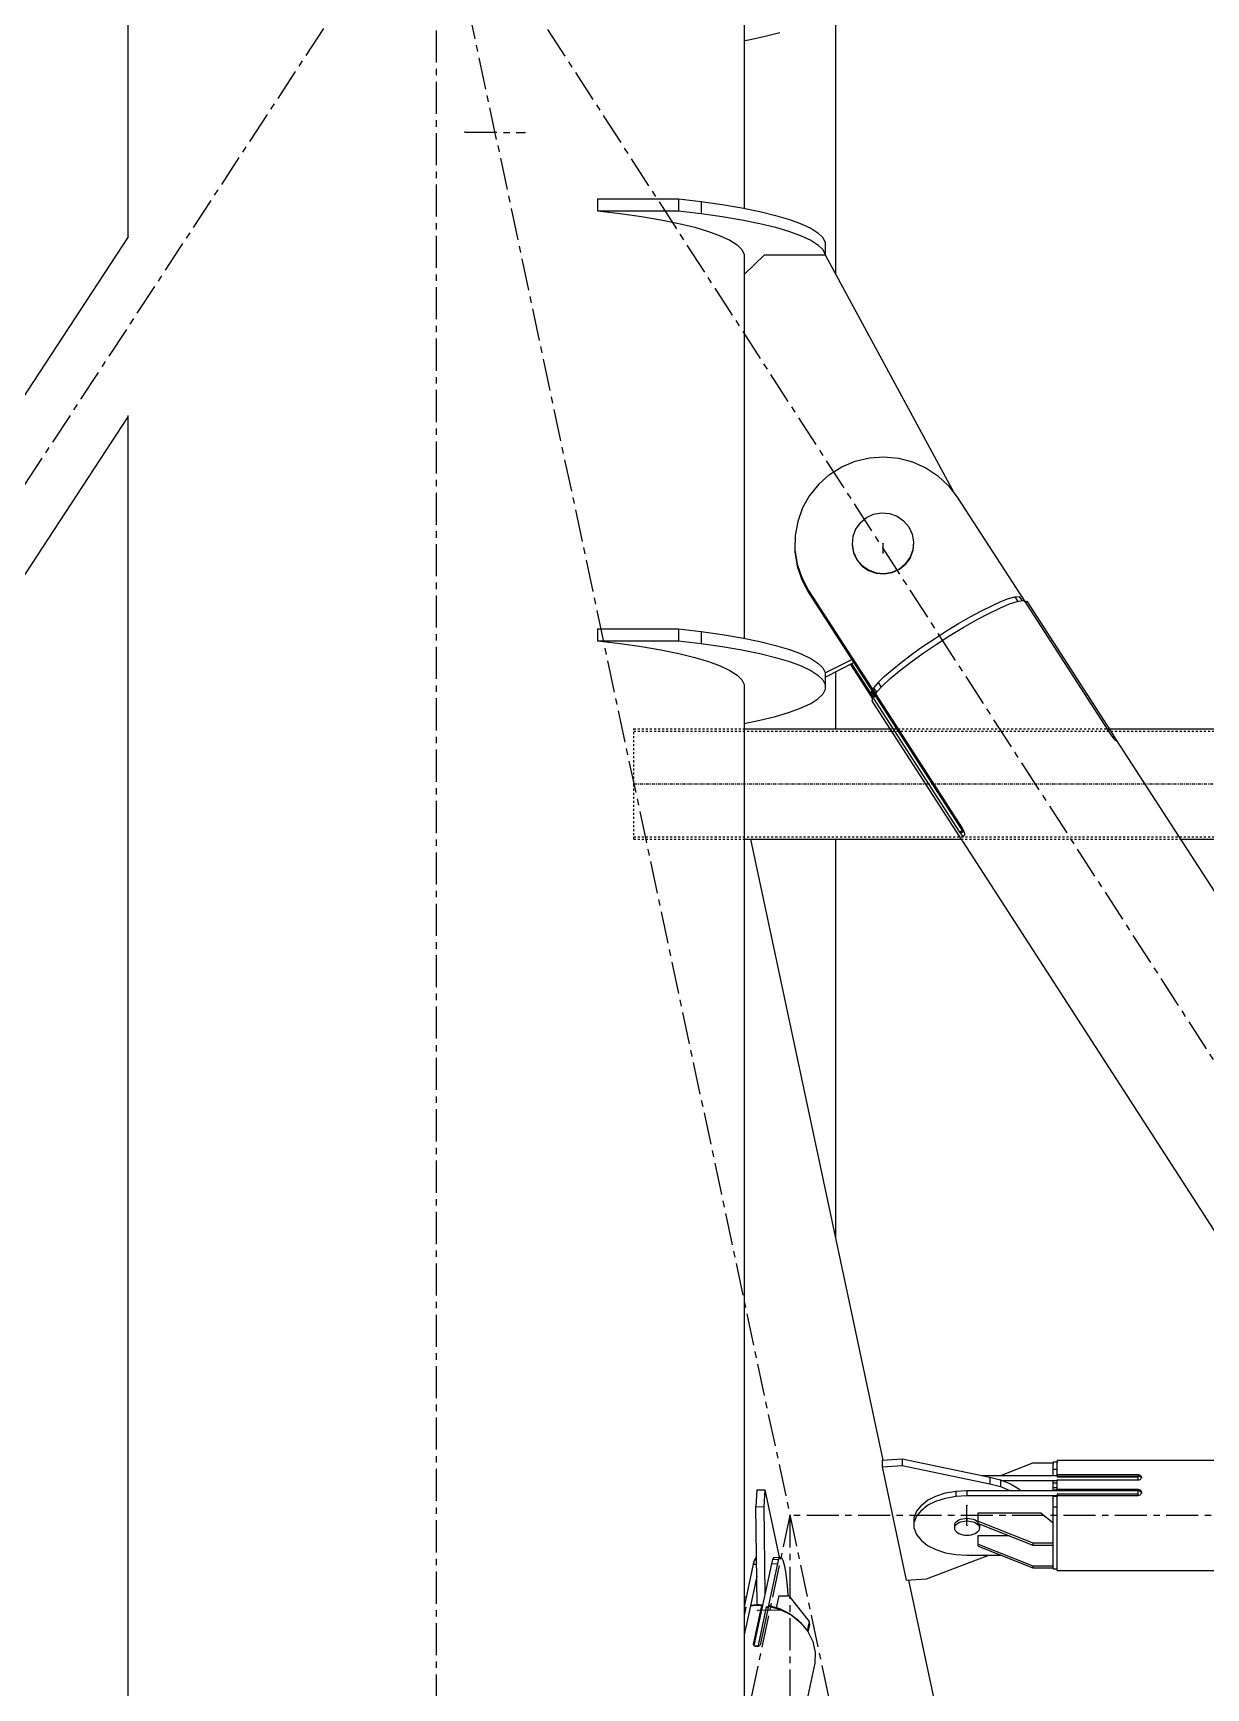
# Model space of a CAD drawing. Header units: millimetres. Extents: x 5143 to 30813, y 232 to 21408.
# Drawn here: x 22800.4 to 23090.4, y 16927.6 to 17336.7 of the extents above; entities that cross this region are included whole.
import ezdxf

# ---------------------------------------------------------------- set-up
doc = ezdxf.new("R2010")
doc.units = ezdxf.units.MM
doc.header["$LTSCALE"] = 0.25
for name, pattern in [('CENTER', [50.8, 31.75, -6.35, 6.35, -6.35]), ('XKITLINE00', [0]), ('XKITLINE02', [4, 2, -2]), ('XKITLINE03', [6, 3, -1, 1, -1])]:
    doc.linetypes.add(name, pattern=pattern)

msp = doc.modelspace()

# ---------------------------------------------------------------- linework, layer by layer
at = {"color": 8, "linetype": 'CENTER'}
for p, q in [((22900, 17654.86), (22900, 16010.75)), ((22900, 17380.27), (21825, 15740.28)), ((22900, 17380.27), (23075, 16560.27)), ((22900, 17380.27), (23430, 16560.27)), ((22907.12, 17312.23), (22921.95, 17312.1)), ((23010.5, 17210.45), (23010.5, 17208.17)), ((23031.3, 16967.8), (23031.3, 16972.75)), ((22987.5, 16970.27), (22900, 16560.27)), ((22987.5, 16970.27), (22987.5, 16150.27)), ((23342.5, 16970.27), (22987.5, 16970.27)), ((22985.46, 16946.86), (22979.51, 16946.73))]:
    msp.add_line(p, q, dxfattribs=at)
at = {"color": 8, "linetype": 'XKITLINE00'}
for p, q in [((22823.8, 17378), (22823.8, 17286.25)), ((22976.2, 17344.48), (22976.2, 17293.37)), ((22998.8, 17346.29), (22998.8, 17277.1)), ((22981.4, 17335.91), (22985.01, 17336.85)), ((22976.2, 17334.81), (22977.34, 17335.02)), ((22977.34, 17335.02), (22981.4, 17335.91)), ((22939.95, 17295.73), (22939.95, 17292.78)), ((22939.95, 17295.73), (22959.95, 17295.73)), ((22959.95, 17295.73), (22959.95, 17292.78)), ((22959.95, 17295.73), (22965.55, 17295.07)), ((22939.95, 17292.78), (22945.55, 17292.11)), ((22939.95, 17292.78), (22959.95, 17292.78)), ((22945.55, 17292.11), (22950.79, 17291.36)), ((22950.79, 17291.36), (22955.63, 17290.53)), ((22959.95, 17292.78), (22965.55, 17292.11)), ((22965.55, 17295.07), (22965.55, 17292.11)), ((22965.55, 17295.07), (22970.79, 17294.32)), ((22965.55, 17292.11), (22970.79, 17291.36)), ((22970.79, 17294.32), (22975.63, 17293.49)), ((22970.79, 17291.36), (22975.63, 17290.53)), ((22975.63, 17293.49), (22980.04, 17292.59)), ((22980.04, 17292.59), (22983.97, 17291.62)), ((22983.97, 17291.62), (22987.4, 17290.6)), ((22955.63, 17290.53), (22960.04, 17289.63)), ((22960.04, 17289.63), (22963.97, 17288.67)), ((22963.97, 17288.67), (22967.4, 17287.65)), ((22967.4, 17287.65), (22970.3, 17286.58)), ((22975.63, 17290.53), (22980.04, 17289.63)), ((22980.04, 17289.63), (22983.97, 17288.67)), ((22983.97, 17288.67), (22987.4, 17287.65)), ((22987.4, 17290.6), (22990.3, 17289.53)), ((22987.4, 17287.65), (22990.3, 17286.58)), ((22990.3, 17289.53), (22992.65, 17288.42)), ((22992.65, 17288.42), (22994.43, 17287.27)), ((22994.43, 17287.27), (22995.62, 17286.11)), ((22823.85, 17286.32), (22384.88, 16616.64)), ((22970.3, 17286.58), (22972.65, 17285.46)), ((22972.65, 17285.46), (22974.43, 17284.32)), ((22974.43, 17284.32), (22975.62, 17283.15)), ((22975.62, 17283.15), (22976.22, 17281.97)), ((22990.3, 17286.58), (22992.65, 17285.46)), ((22992.65, 17285.46), (22994.43, 17284.32)), ((22994.43, 17284.32), (22995.62, 17283.15)), ((22995.62, 17286.11), (22996.22, 17284.92)), ((22995.62, 17283.15), (22996.22, 17281.97)), ((22996.22, 17284.92), (22996.22, 17281.97)), ((22976.19, 17276.98), (22981.19, 17281.9)), ((22976.2, 17282.02), (22976.2, 17276.98)), ((22976.22, 17280.78), (22976.2, 17280.74)), ((22976.22, 17281.97), (22976.22, 17280.78)), ((22981.19, 17281.9), (22996.19, 17281.9)), ((22996.19, 17281.9), (23028.02, 17223.1)), ((22996.22, 17281.97), (22996.22, 17281.86)), ((22976.19, 17276.98), (22976.2, 17187.05)), ((22823.8, 17242.18), (22823.8, 16010.75)), ((22823.8, 17241.81), (22398.85, 16593.51)), ((23000.35, 17229.45), (23003.67, 17230.83)), ((23003.67, 17230.83), (23007.17, 17231.66)), ((23007.17, 17231.66), (23010.76, 17231.91)), ((23010.76, 17231.91), (23014.34, 17231.58)), ((23014.34, 17231.58), (23017.82, 17230.67)), ((23017.82, 17230.67), (23021.1, 17229.2)), ((22994.64, 17225.18), (22997.31, 17227.55)), ((22997.31, 17227.55), (23000.35, 17229.45)), ((23021.1, 17229.2), (23024.09, 17227.23)), ((23024.09, 17227.23), (23026.71, 17224.8)), ((22992.39, 17222.41), (22990.64, 17219.31)), ((22994.64, 17225.18), (22992.39, 17222.41)), ((23026.71, 17224.8), (23028.89, 17221.97)), ((23028.89, 17221.97), (23045.41, 17196.41)), ((22990.64, 17219.31), (22989.43, 17215.97)), ((23006.42, 17216.91), (23008.21, 17217.73)), ((23008.21, 17217.73), (23010.17, 17218.07)), ((23010.17, 17218.07), (23012.14, 17217.9)), ((23012.14, 17217.9), (23014.01, 17217.23)), ((22989.43, 17215.97), (22988.79, 17212.48)), ((23003.76, 17214.05), (23003.08, 17212.22)), ((23004.89, 17215.65), (23003.76, 17214.05)), ((23004.89, 17215.65), (23006.42, 17216.91)), ((23014.01, 17217.23), (23015.63, 17216.11)), ((23015.63, 17216.11), (23016.91, 17214.61)), ((23016.91, 17214.61), (23017.74, 17212.84)), ((22988.79, 17212.48), (22988.75, 17208.94)), ((23003.08, 17212.22), (23002.9, 17210.27)), ((23002.9, 17210.27), (23002.9, 17210.13)), ((23002.9, 17210.27), (23003.25, 17208.35)), ((23002.9, 17210.13), (23003.25, 17208.21)), ((23017.74, 17212.84), (23018.09, 17210.92)), ((23018.09, 17210.92), (23017.91, 17208.97)), ((23018.09, 17210.78), (23017.91, 17208.83)), ((22988.75, 17208.94), (22988.75, 17208.41)), ((22988.75, 17208.94), (22989.3, 17205.43)), ((22988.75, 17208.41), (22989.3, 17204.91)), ((22989.3, 17205.43), (22990.43, 17202.07)), ((23003.25, 17208.35), (23004.08, 17206.58)), ((23003.25, 17208.21), (23004.08, 17206.44)), ((23004.08, 17206.58), (23004.08, 17206.44)), ((23004.08, 17206.58), (23005.36, 17205.08)), ((23004.08, 17206.44), (23005.36, 17204.94)), ((23005.36, 17205.08), (23006.98, 17203.96)), ((23014.58, 17204.28), (23016.1, 17205.54)), ((23014.58, 17204.14), (23016.1, 17205.39)), ((23017.23, 17207.13), (23016.1, 17205.54)), ((23017.23, 17206.99), (23016.1, 17205.39)), ((23017.91, 17208.97), (23017.23, 17207.13)), ((23017.91, 17208.83), (23017.23, 17206.99)), ((22989.3, 17204.91), (22990.43, 17201.54)), ((22990.43, 17202.07), (22990.43, 17201.54)), ((22990.43, 17202.07), (22992.1, 17198.93)), ((22990.43, 17201.54), (22992.1, 17198.4)), ((23005.36, 17204.94), (23006.98, 17203.82)), ((23006.98, 17203.96), (23008.85, 17203.29)), ((23006.98, 17203.82), (23008.85, 17203.15)), ((23008.85, 17203.29), (23010.82, 17203.12)), ((23008.85, 17203.15), (23010.82, 17202.98)), ((23010.82, 17203.12), (23012.78, 17203.46)), ((23010.82, 17202.98), (23012.78, 17203.32)), ((23012.78, 17203.46), (23014.58, 17204.28)), ((23012.78, 17203.32), (23014.58, 17204.14)), ((23014.58, 17204.28), (23014.58, 17204.14)), ((22992.1, 17198.93), (22992.1, 17198.4)), ((22992.1, 17198.93), (23008.64, 17173.35)), ((22992.1, 17198.4), (23030.11, 17139.6)), ((23041.6, 17196.88), (23043.13, 17197.3)), ((23043.13, 17197.3), (23044.24, 17197.42)), ((23043.13, 17197.3), (23043.84, 17196.21)), ((23044.24, 17197.42), (23044.9, 17196.4)), ((23044.9, 17197.2), (23045.03, 17197.05)), ((23045.03, 17197.05), (23045.69, 17196.02)), ((23032.12, 17192.39), (23034.88, 17193.88)), ((23033.62, 17191.63), (23036.67, 17193.24)), ((23034.88, 17193.88), (23037.42, 17195.14)), ((23036.67, 17193.24), (23039.42, 17194.56)), ((23037.42, 17195.14), (23039.68, 17196.15)), ((23039.42, 17194.56), (23041.8, 17195.56)), ((23039.68, 17196.15), (23041.6, 17196.88)), ((23041.8, 17195.56), (23043.73, 17196.19)), ((23043.73, 17196.19), (23045.15, 17196.45)), ((23045.15, 17196.45), (23045.42, 17196.41)), ((23045.42, 17196.41), (23066.89, 17163.18)), ((23045.68, 17196.01), (23046.06, 17196.25)), ((23046.06, 17196.25), (23067.53, 17163.02)), ((22939.95, 17189.4), (22939.95, 17186.45)), ((22939.95, 17189.4), (22959.95, 17189.4)), ((22959.95, 17189.4), (22959.95, 17186.45)), ((22959.95, 17189.4), (22965.55, 17188.74)), ((22965.55, 17188.74), (22965.55, 17185.79)), ((22965.55, 17188.74), (22970.79, 17187.99)), ((23023.24, 17186.98), (23026.23, 17188.9)), ((23026.23, 17188.9), (23029.21, 17190.72)), ((23027.03, 17187.74), (23030.38, 17189.77)), ((23029.21, 17190.72), (23032.12, 17192.39)), ((23030.38, 17189.77), (23033.62, 17191.63)), ((22939.95, 17186.45), (22945.55, 17185.79)), ((22939.95, 17186.45), (22959.95, 17186.45)), ((22945.55, 17185.79), (22950.79, 17185.04)), ((22950.79, 17185.04), (22955.63, 17184.21)), ((22959.95, 17186.45), (22965.55, 17185.79)), ((22965.55, 17185.79), (22970.79, 17185.04)), ((22970.79, 17187.99), (22975.63, 17187.16)), ((22970.79, 17185.04), (22975.63, 17184.21)), ((22975.63, 17187.16), (22980.04, 17186.26)), ((22980.04, 17186.26), (22983.97, 17185.3)), ((22983.97, 17185.3), (22987.4, 17184.28)), ((23017.57, 17183.04), (23020.33, 17185.01)), ((23020.33, 17185.01), (23023.24, 17186.98)), ((23020.44, 17183.37), (23023.68, 17185.58)), ((23023.68, 17185.58), (23027.03, 17187.74)), ((22955.63, 17184.21), (22960.04, 17183.31)), ((22960.04, 17183.31), (22963.97, 17182.34)), ((22963.97, 17182.34), (22967.4, 17181.32)), ((22967.4, 17181.32), (22970.3, 17180.25)), ((22975.63, 17184.21), (22980.04, 17183.31)), ((22980.04, 17183.31), (22983.97, 17182.34)), ((22983.97, 17182.34), (22987.4, 17181.32)), ((22987.4, 17184.28), (22990.3, 17183.2)), ((22987.4, 17181.32), (22990.3, 17180.25)), ((22990.3, 17183.2), (22992.65, 17182.09)), ((22992.65, 17182.09), (22994.43, 17180.95)), ((22994.43, 17180.95), (22995.62, 17179.78)), ((22996.22, 17178.54), (23002.8, 17181.86)), ((22996.22, 17177.49), (23003.31, 17181.06)), ((23002.46, 17180.63), (23007.41, 17172.97)), ((23002.71, 17180.76), (23007.42, 17173.48)), ((23012.77, 17179.3), (23015.03, 17181.12)), ((23014.64, 17179.04), (23017.39, 17181.16)), ((23015.03, 17181.12), (23017.57, 17183.04)), ((23017.39, 17181.16), (23020.44, 17183.37)), ((22970.3, 17180.25), (22972.65, 17179.14)), ((22972.65, 17179.14), (22974.43, 17177.99)), ((22974.43, 17177.99), (22975.62, 17176.83)), ((22975.62, 17176.83), (22976.22, 17175.64)), ((22990.3, 17180.25), (22992.65, 17179.14)), ((22992.65, 17179.14), (22994.43, 17177.99)), ((22994.43, 17177.99), (22995.62, 17176.83)), ((22995.62, 17179.78), (22996.22, 17178.6)), ((22995.62, 17176.83), (22996.22, 17175.64)), ((22996.22, 17178.6), (22996.22, 17175.64)), ((22998.8, 17178.79), (22998.8, 17164.71)), ((23009.32, 17176.12), (23010.85, 17177.61)), ((23010.34, 17175.27), (23012.26, 17177.05)), ((23010.85, 17177.61), (23012.77, 17179.3)), ((23012.26, 17177.05), (23014.64, 17179.04)), ((22976.2, 17175.69), (22976.2, 16605.74)), ((22976.22, 17174.46), (22976.2, 17174.41)), ((22976.22, 17175.64), (22976.22, 17174.46)), ((22994.43, 17172.11), (22995.62, 17173.28)), ((22996.22, 17174.46), (22995.62, 17173.28)), ((22996.22, 17175.64), (22996.22, 17174.46)), ((23007.42, 17173.5), (23007.37, 17173.16)), ((23007.37, 17173.16), (23007.42, 17172.9)), ((23007.59, 17173.9), (23007.42, 17173.5)), ((23007.42, 17173.5), (23008.09, 17172.46)), ((23007.42, 17172.9), (23007.91, 17172.14)), ((23007.59, 17173.9), (23007.83, 17174.05)), ((23007.59, 17173.9), (23008.39, 17172.65)), ((23008, 17172.41), (23007.75, 17171.65)), ((23008, 17172.41), (23008.64, 17172.8)), ((23008, 17172.41), (23029.48, 17139.18)), ((23009.32, 17176.12), (23008.21, 17174.85)), ((23008.21, 17174.85), (23008.92, 17173.75)), ((23008.39, 17172.65), (23008.64, 17172.8)), ((23008.91, 17173.75), (23008.64, 17173.37)), ((23008.64, 17173.37), (23030.11, 17140.14)), ((23008.64, 17173.35), (23008.64, 17173.14)), ((23008.64, 17173.14), (23008.73, 17173.23)), ((23008.64, 17173.14), (23030.11, 17139.91)), ((23010.34, 17175.27), (23008.91, 17173.75)), ((23009.32, 17176.12), (23010.06, 17174.98)), ((22983.97, 17167.76), (22987.4, 17168.78)), ((22987.4, 17168.78), (22990.3, 17169.85)), ((22990.3, 17169.85), (22992.65, 17170.97)), ((22992.65, 17170.97), (22994.43, 17172.11)), ((23007.75, 17171.65), (23008, 17171.21)), ((23008, 17171.21), (23008.03, 17171.23)), ((23008, 17171.21), (23029.48, 17137.99)), ((22976.2, 17166.01), (22980.04, 17166.8)), ((22980.04, 17166.8), (22983.97, 17167.76)), ((23066.89, 17163.18), (23067.11, 17162.86)), ((23067.11, 17162.86), (23067.34, 17162.56)), ((23067.16, 17162.79), (23067.53, 17163.02)), ((23067.34, 17162.56), (23067.56, 17162.29)), ((23067.39, 17162.49), (23067.73, 17162.71)), ((23067.53, 17163.02), (23067.73, 17162.71)), ((23067.56, 17162.29), (23067.76, 17162.07)), ((23067.73, 17162.71), (23067.92, 17162.43)), ((23067.76, 17162.07), (23067.93, 17161.91)), ((23067.92, 17162.43), (23068.07, 17162.19)), ((23067.93, 17161.91), (23068.07, 17161.82)), ((23068.07, 17162.19), (23068.14, 17162.09)), ((23068.07, 17161.82), (23068.15, 17161.8)), ((23068.14, 17162.09), (23299.82, 16803.64)), ((23068.14, 17162.09), (23068.17, 17162.01)), ((23068.19, 17161.87), (23068.15, 17161.8)), ((23068.17, 17162.01), (23068.19, 17161.87)), ((23029.48, 17139.18), (23030.32, 17139.71)), ((23030.11, 17140.14), (23030.31, 17139.81)), ((23030.11, 17139.91), (23030.2, 17140)), ((23030.11, 17139.91), (23030.11, 17139.6)), ((23030.11, 17139.6), (23030.34, 17139.74)), ((23030.31, 17139.81), (23030.47, 17139.47)), ((23030.31, 17139.72), (23030.32, 17139.71)), ((23030.32, 17139.71), (23030.44, 17139.54)), ((22977.73, 17137.41), (23010.49, 16983.91)), ((22998.8, 17137.41), (22998.8, 17038.72)), ((23029.48, 17139.18), (23029.69, 17138.87)), ((23029.48, 17137.99), (23029.5, 17138)), ((23029.48, 17137.99), (23029.69, 17137.67)), ((23029.69, 17138.87), (23030.5, 17139.39)), ((23029.69, 17138.87), (23029.89, 17138.61)), ((23029.69, 17137.67), (23029.71, 17137.68)), ((23029.69, 17137.67), (23029.89, 17137.35)), ((23029.89, 17138.61), (23030.08, 17138.39)), ((23029.89, 17137.35), (23030.08, 17137.06)), ((23030.08, 17138.39), (23030.17, 17138.31)), ((23030.08, 17137.06), (23030.17, 17136.91)), ((23030.17, 17138.31), (23030.25, 17138.25)), ((23030.17, 17136.91), (23261.85, 16778.46)), ((23030.17, 17136.91), (23030.25, 17136.82)), ((23030.25, 17138.25), (23030.43, 17138.21)), ((23030.43, 17138.21), (23030.56, 17138.26)), ((23030.47, 17139.47), (23030.59, 17139.13)), ((23030.65, 17138.38), (23030.56, 17138.26)), ((23030.59, 17139.13), (23030.67, 17138.83)), ((23030.68, 17138.57), (23030.65, 17138.38)), ((23030.67, 17138.83), (23030.68, 17138.57)), ((23010.31, 16983.89), (23015.27, 16984.23)), ((23015.27, 16984.23), (23015.27, 16982.58)), ((23015.27, 16984.23), (23036.92, 16979.74)), ((23010.31, 16983.89), (23010.31, 16982.24)), ((23010.31, 16982.24), (23015.27, 16982.58)), ((23010.31, 16982.24), (23016.29, 16954.21)), ((23015.27, 16982.58), (23036.92, 16978.09)), ((23034.95, 16980.15), (23053.6, 16980.15)), ((23039.71, 16980.15), (23047.6, 16983.28)), ((23047.6, 16983.28), (23052.6, 16983.28)), ((23052.6, 16983.47), (23052.6, 16983.43)), ((23052.6, 16983.47), (23053.6, 16983.47)), ((23052.6, 16983.43), (23052.6, 16982.84)), ((23052.6, 16980.15), (23052.6, 16982.84)), ((23052.6, 16981.71), (23053.6, 16981.71)), ((23053.6, 16983.89), (23101, 16983.89)), ((23053.6, 16983.89), (23053.6, 16983.33)), ((23053.6, 16980.15), (23053.6, 16983.33)), ((23053.6, 16980.34), (23073.6, 16980.34)), ((23053.6, 16980.15), (23053.6, 16979.78)), ((23073.6, 16980.34), (23073.6, 16980)), ((23073.6, 16980.34), (23073.86, 16980.3)), ((23073.86, 16980.3), (23074.1, 16980.22)), ((23074.11, 16980.21), (23074.28, 16980.08)), ((22979.35, 16976.54), (22979.08, 16972.4)), ((22979.35, 16976.54), (22981.33, 16976.58)), ((22981.33, 16976.58), (22981.06, 16972.44)), ((22981.33, 16976.58), (22984.86, 16959.91)), ((23025.97, 16975.8), (23028.57, 16976.27)), ((23028.57, 16976.27), (23031.3, 16976.44)), ((23028.57, 16976.27), (23028.57, 16975.04)), ((23031.3, 16976.44), (23031.3, 16975.2)), ((23031.3, 16976.44), (23073.6, 16976.44)), ((23036.92, 16979.74), (23036.92, 16978.09)), ((23036.92, 16979.74), (23039.61, 16979.02)), ((23036.92, 16978.09), (23039.61, 16977.37)), ((23039.61, 16979.02), (23039.61, 16977.37)), ((23039.61, 16979.02), (23042.02, 16978.03)), ((23039.61, 16977.37), (23041.89, 16976.44)), ((23039.87, 16978.91), (23053.6, 16978.91)), ((23042.02, 16978.03), (23044.08, 16976.81)), ((23044.08, 16976.81), (23044.51, 16976.44)), ((23052.6, 16977.76), (23052.6, 16978.87)), ((23052.6, 16978.87), (23053.6, 16978.87)), ((23052.6, 16978.33), (23053.6, 16978.33)), ((23052.6, 16976.44), (23052.6, 16977.76)), ((23052.6, 16977.17), (23053.6, 16977.17)), ((23052.6, 16976.56), (23053.6, 16976.56)), ((23053.6, 16980), (23073.6, 16980)), ((23053.6, 16979.78), (23073.6, 16979.78)), ((23053.6, 16976.44), (23053.6, 16979.05)), ((23053.6, 16979.05), (23073.6, 16979.05)), ((23053.6, 16976.74), (23073.6, 16976.74)), ((23053.6, 16976.56), (23053.6, 16976.44)), ((23073.6, 16979.05), (23073.6, 16980)), ((23073.6, 16979.98), (23073.86, 16979.95)), ((23073.6, 16979.05), (23073.86, 16979.08)), ((23073.6, 16976.74), (23073.6, 16976.44)), ((23073.6, 16976.74), (23073.86, 16976.7)), ((23073.6, 16975.22), (23073.6, 16976.44)), ((23073.6, 16976.4), (23073.86, 16976.36)), ((23073.86, 16979.95), (23074.1, 16979.88)), ((23073.86, 16979.08), (23074.1, 16979.17)), ((23073.86, 16976.7), (23073.86, 16976.36)), ((23073.86, 16976.7), (23074.1, 16976.6)), ((23073.86, 16976.36), (23074.1, 16976.26)), ((23074.1, 16979.88), (23074.13, 16979.86)), ((23074.1, 16979.17), (23074.28, 16979.32)), ((23074.1, 16976.6), (23074.28, 16976.43)), ((23074.1, 16976.26), (23074.28, 16976.09)), ((23074.13, 16979.86), (23074.28, 16979.74)), ((23074.28, 16980.08), (23074.4, 16979.9)), ((23074.28, 16979.74), (23074.4, 16979.56)), ((23074.4, 16979.5), (23074.28, 16979.32)), ((23074.28, 16976.43), (23074.4, 16976.22)), ((23074.28, 16976.09), (23074.4, 16975.88)), ((23074.4, 16979.9), (23074.45, 16979.7)), ((23074.45, 16979.7), (23074.4, 16979.5)), ((23074.4, 16976.22), (23074.45, 16975.98)), ((22979.08, 16972.4), (22981.06, 16972.44)), ((22979.38, 16948.2), (22979.08, 16972.4)), ((22981.06, 16972.44), (22981.33, 16950.87)), ((23019.95, 16972.74), (23018.84, 16971.32)), ((23019.95, 16972.74), (23021.56, 16973.99)), ((23019.95, 16971.5), (23021.56, 16972.75)), ((23021.56, 16973.99), (23023.6, 16975.02)), ((23021.56, 16972.75), (23023.6, 16973.79)), ((23023.6, 16975.02), (23025.97, 16975.8)), ((23023.6, 16973.79), (23025.97, 16974.56)), ((23025.97, 16974.56), (23028.57, 16975.04)), ((23028.57, 16975.04), (23031.3, 16975.2)), ((23031.3, 16975.2), (23053.6, 16975.2)), ((23052.6, 16974.99), (23053.6, 16974.99)), ((23052.6, 16969.66), (23052.6, 16974.99)), ((23052.6, 16972.37), (23053.6, 16972.37)), ((23053.6, 16975.57), (23053.6, 16975.22)), ((23053.6, 16975.57), (23073.6, 16975.57)), ((23053.6, 16956.66), (23053.6, 16975.22)), ((23053.6, 16975.22), (23073.6, 16975.22)), ((23073.6, 16975.22), (23073.86, 16975.28)), ((23073.86, 16975.28), (23074.1, 16975.37)), ((23074.1, 16975.37), (23074.28, 16975.54)), ((23074.4, 16975.75), (23074.28, 16975.54)), ((23074.45, 16975.98), (23074.4, 16975.75)), ((23074.4, 16975.88), (23074.42, 16975.82)), ((23018.84, 16971.32), (23018.27, 16969.81)), ((23018.84, 16970.09), (23018.27, 16968.57)), ((23018.27, 16967.03), (23018.27, 16969.81)), ((23019.95, 16971.5), (23018.84, 16970.09)), ((23028.24, 16968.1), (23028.2, 16967.8)), ((23028.38, 16968.4), (23028.24, 16968.1)), ((23028.61, 16968.67), (23028.38, 16968.4)), ((23028.61, 16968.01), (23028.38, 16967.74)), ((23028.61, 16968.67), (23028.92, 16968.92)), ((23028.61, 16968.01), (23028.92, 16968.26)), ((23028.92, 16968.92), (23029.3, 16969.14)), ((23028.92, 16968.26), (23029.3, 16968.48)), ((23029.3, 16969.14), (23029.75, 16969.32)), ((23029.3, 16968.48), (23029.75, 16968.66)), ((23029.75, 16969.32), (23030.24, 16969.44)), ((23029.75, 16968.66), (23030.24, 16968.78)), ((23030.24, 16969.44), (23030.76, 16969.52)), ((23030.24, 16968.78), (23030.76, 16968.86)), ((23030.76, 16969.52), (23031.3, 16969.55)), ((23030.76, 16968.86), (23031.3, 16968.89)), ((23031.3, 16969.55), (23031.83, 16969.52)), ((23031.3, 16969.55), (23031.3, 16968.89)), ((23031.3, 16968.89), (23031.83, 16968.86)), ((23031.83, 16969.52), (23032.36, 16969.44)), ((23031.83, 16968.86), (23032.36, 16968.78)), ((23032.36, 16969.44), (23032.85, 16969.32)), ((23032.36, 16968.78), (23032.85, 16968.66)), ((23032.85, 16969.32), (23033.29, 16969.14)), ((23032.85, 16968.66), (23033.29, 16968.48)), ((23033.29, 16969.14), (23033.67, 16968.92)), ((23033.29, 16968.48), (23033.67, 16968.26)), ((23033.67, 16968.92), (23033.98, 16968.67)), ((23033.67, 16968.26), (23033.98, 16968.01)), ((23033.98, 16968.67), (23034.1, 16968.53)), ((23033.98, 16968.01), (23034.21, 16967.74)), ((23034.1, 16968.28), (23034.1, 16970.91)), ((23034.1, 16970.91), (23049.6, 16970.91)), ((23034.1, 16968.84), (23047.6, 16963.48)), ((23034.1, 16968.28), (23047.6, 16962.91)), ((23034.31, 16968.19), (23034.35, 16968.1)), ((23034.35, 16968.1), (23034.4, 16967.8)), ((23049.6, 16970.91), (23052.6, 16968.43)), ((23052.6, 16963.49), (23052.6, 16969.66)), ((23018.27, 16967.03), (23018.84, 16965.51)), ((23018.84, 16965.51), (23019.95, 16964.1)), ((23019.95, 16964.1), (23021.56, 16962.85)), ((23028.2, 16967.8), (23028.2, 16967.14)), ((23028.24, 16967.44), (23028.2, 16967.14)), ((23028.2, 16967.14), (23028.24, 16966.83)), ((23028.38, 16967.74), (23028.24, 16967.44)), ((23028.24, 16966.83), (23028.38, 16966.54)), ((23028.38, 16966.54), (23028.61, 16966.26)), ((23028.61, 16966.26), (23028.92, 16966.01)), ((23028.92, 16966.01), (23029.3, 16965.8)), ((23029.3, 16965.8), (23029.75, 16965.62)), ((23029.75, 16965.62), (23030.24, 16965.49)), ((23030.24, 16965.49), (23030.76, 16965.41)), ((23030.76, 16965.41), (23031.3, 16965.39)), ((23031.3, 16965.39), (23031.83, 16965.41)), ((23031.83, 16965.41), (23032.36, 16965.49)), ((23032.36, 16965.49), (23032.85, 16965.62)), ((23032.85, 16965.62), (23033.29, 16965.8)), ((23033.29, 16965.8), (23033.67, 16966.01)), ((23033.67, 16966.01), (23033.98, 16966.26)), ((23034.21, 16966.54), (23033.98, 16966.26)), ((23034.1, 16962.63), (23034.1, 16965.26)), ((23034.1, 16965.26), (23041.7, 16965.26)), ((23034.21, 16967.74), (23034.35, 16967.44)), ((23034.35, 16966.83), (23034.21, 16966.54)), ((23034.35, 16967.44), (23034.4, 16967.14)), ((23034.4, 16967.14), (23034.35, 16966.83)), ((23034.4, 16967.8), (23034.4, 16967.14)), ((22979.09, 16959.78), (22978.76, 16959.28)), ((22979.09, 16959.78), (22979.23, 16959.79)), ((22983.55, 16959.88), (22983.22, 16959.38)), ((22983.55, 16959.88), (22985.04, 16959.92)), ((22985.04, 16959.92), (22984.7, 16959.41)), ((22985.04, 16959.92), (22985.39, 16959.85)), ((22985.39, 16959.85), (22985.75, 16959.22)), ((23021.26, 16954.54), (23036.68, 16960.4)), ((23021.56, 16962.85), (23023.6, 16961.81)), ((23023.6, 16961.81), (23025.97, 16961.04)), ((23025.97, 16961.04), (23028.57, 16960.56)), ((23028.57, 16960.56), (23031.3, 16960.4)), ((23031.3, 16960.4), (23039.71, 16960.4)), ((23034.1, 16963.19), (23047.6, 16957.83)), ((23034.1, 16962.63), (23047.6, 16957.27)), ((23047.6, 16963.48), (23047.6, 16962.91)), ((23047.6, 16963.48), (23052.6, 16963.48)), ((23047.6, 16962.91), (23052.6, 16962.91)), ((23052.44, 16962.91), (23052.6, 16962.78)), ((23052.6, 16963.49), (23052.6, 16963.48)), ((23052.6, 16963.48), (23052.6, 16963.45)), ((23052.6, 16957.29), (23052.6, 16963.45)), ((22978.45, 16958.22), (22976.2, 16947.64)), ((22978.76, 16959.28), (22978.45, 16958.22)), ((22978.45, 16958.22), (22979.25, 16958.24)), ((22982.92, 16958.32), (22978.6, 16938.1)), ((22978.76, 16959.28), (22979.24, 16959.29)), ((22984.4, 16958.35), (22982.12, 16947.66)), ((22983.22, 16959.38), (22982.92, 16958.32)), ((22982.92, 16958.32), (22984.4, 16958.35)), ((22983.22, 16959.38), (22984.7, 16959.41)), ((22984.7, 16959.41), (22984.4, 16958.35)), ((22985.75, 16959.22), (22986.09, 16958.05)), ((22986.09, 16958.05), (22986.41, 16956.39)), ((22986.41, 16956.39), (22986.68, 16954.31)), ((23047.6, 16957.83), (23047.6, 16957.27)), ((23047.6, 16957.83), (23052.6, 16957.83)), ((23047.6, 16957.27), (23052.6, 16957.27)), ((23052.6, 16957.29), (23052.6, 16957.27)), ((23052.6, 16957.27), (23052.6, 16957.08)), ((23052.6, 16957.08), (23053.6, 16957.08)), ((23053.6, 16956.66), (23101, 16956.66)), ((22979.29, 16955.2), (22977.73, 16947.91)), ((22986.68, 16954.31), (22986.9, 16951.91)), ((22986.9, 16951.91), (22986.99, 16950.39)), ((23016.29, 16954.21), (23021.26, 16954.54)), ((23016.82, 16954.24), (23079.1, 16662.44)), ((22976.2, 16950.07), (22976.3, 16950.16)), ((22977.73, 16947.91), (22976.2, 16940.73)), ((22976.2, 16947.78), (22976.2, 16947.68)), ((22976.62, 16947.54), (22976.2, 16945.55)), ((22976.2, 16947.53), (22976.62, 16947.54)), ((22976.2, 16947.3), (22976.62, 16947.54)), ((22976.3, 16950.16), (22976.74, 16950.17)), ((22977.73, 16947.91), (22979.1, 16948.08)), ((22977.85, 16948.11), (22977.81, 16947.92)), ((22977.85, 16948.11), (22978.54, 16948.17)), ((22980.5, 16947.97), (22978.46, 16938.38)), ((22978.54, 16948.17), (22978.51, 16948)), ((22978.54, 16948.17), (22979.24, 16948.21)), ((22980.55, 16947.44), (22978.56, 16938.13)), ((22979.1, 16948.08), (22980.5, 16947.97)), ((22979.24, 16948.21), (22979.93, 16948.2)), ((22981.67, 16947.65), (22979.63, 16938.06)), ((22979.93, 16948.2), (22979.89, 16948.02)), ((22979.93, 16948.2), (22980.63, 16948.17)), ((22982.2, 16947.82), (22980.16, 16938.23)), ((22980.5, 16947.97), (22980.55, 16947.44)), ((22980.63, 16948.17), (22980.53, 16947.69)), ((22980.53, 16947.69), (22980.56, 16947.3)), ((22980.63, 16948.17), (22980.67, 16947.78)), ((22980.65, 16947.99), (22980.71, 16947.99)), ((22981.67, 16947.65), (22982.12, 16947.66)), ((22981.67, 16947.65), (22982.12, 16947.44)), ((22982.12, 16947.66), (22982.14, 16947.5)), ((22982.2, 16947.82), (22985.08, 16947.02)), ((22982.34, 16947.95), (22982.31, 16947.8)), ((22982.34, 16947.95), (22984.95, 16947.21)), ((22984.73, 16950.34), (22984.11, 16947.45)), ((22984.73, 16950.34), (22987.21, 16950.4)), ((22987.21, 16950.4), (22992.27, 16944.07)), ((22984.95, 16947.21), (22984.92, 16947.07)), ((22984.95, 16947.21), (22987.37, 16946.03)), ((22985.08, 16947.02), (22987.78, 16945.65)), ((22987.37, 16946.03), (22989.49, 16944.45)), ((22987.78, 16945.65), (22990.1, 16943.8)), ((22989.49, 16944.45), (22990.04, 16943.85)), ((22990.1, 16943.8), (22991.92, 16941.57)), ((22990.25, 16943.62), (22991.22, 16942.54)), ((22992.27, 16944.07), (22991.77, 16941.74)), ((22992.27, 16944.07), (22992.35, 16943.19)), ((22991.22, 16942.54), (22991.49, 16942.09)), ((22991.92, 16941.57), (22993.15, 16939.06)), ((22992.35, 16943.19), (22991.98, 16941.44)), ((22978.46, 16938.38), (22978.47, 16938.25)), ((22978.47, 16938.25), (22978.57, 16938.13)), ((22978.57, 16938.13), (22978.74, 16938.02)), ((22978.61, 16938.33), (22978.62, 16938.19)), ((22978.71, 16938.04), (22979.63, 16938.06)), ((22978.74, 16938.02), (22978.96, 16937.94)), ((22978.96, 16937.94), (22979.22, 16937.9)), ((22979.22, 16937.9), (22979.49, 16937.9)), ((22979.49, 16937.9), (22979.74, 16937.94)), ((22979.63, 16938.06), (22979.81, 16937.97)), ((22979.74, 16937.94), (22979.94, 16938.02)), ((22979.94, 16938.02), (22980.07, 16938.13)), ((22980.16, 16938.23), (22980.07, 16938.13)), ((22993.15, 16939.06), (22993.74, 16936.4)), ((22993.74, 16936.4), (22993.64, 16933.73)), ((22993.64, 16933.73), (22976.2, 16851.98))]:
    msp.add_line(p, q, dxfattribs=at)
at = {"color": 3, "linetype": 'XKITLINE02'}
for p, q in [((22948.9, 17137.41), (22948.9, 17164.71)), ((22948.9, 17164.71), (22976.2, 17164.71)), ((23012.24, 17164.71), (23066.44, 17164.71)), ((22948.9, 17164.11), (23381.07, 17164.11)), ((22948.9, 17138.01), (23381.07, 17138.01)), ((22948.9, 17137.41), (22976.2, 17137.41)), ((23029.88, 17137.41), (23084.09, 17137.41))]:
    msp.add_line(p, q, dxfattribs=at)
at = {"color": 7, "linetype": 'XKITLINE00'}
for p, q in [((22976.2, 17164.71), (23012.24, 17164.71)), ((23066.44, 17164.71), (23096.3, 17164.71)), ((22976.2, 17137.41), (23029.88, 17137.41)), ((23084.09, 17137.41), (23096.3, 17137.41))]:
    msp.add_line(p, q, dxfattribs=at)
at = {"color": 1, "linetype": 'XKITLINE03'}
msp.add_line((22948.9, 17151.06), (23381.07, 17151.06), dxfattribs=at)
at = {"color": 8, "linetype": 'XKITLINE00'}
for centre in [(22907.12, 17312.23), (22921.95, 17312.1), (23010.5, 17210.45), (23010.5, 17208.17), (23031.3, 16972.75), (22987.5, 16970.27), (22987.5, 16970.27), (22987.5, 16970.27), (23031.3, 16967.8), (22979.51, 16946.73), (22985.46, 16946.86)]:
    msp.add_circle(centre, 0.05, dxfattribs=at)
at = {"color": 1, "linetype": 'XKITLINE00'}
msp.add_circle((22948.9, 17151.06), 0.05, dxfattribs=at)

doc.saveas('drawing.dxf')
